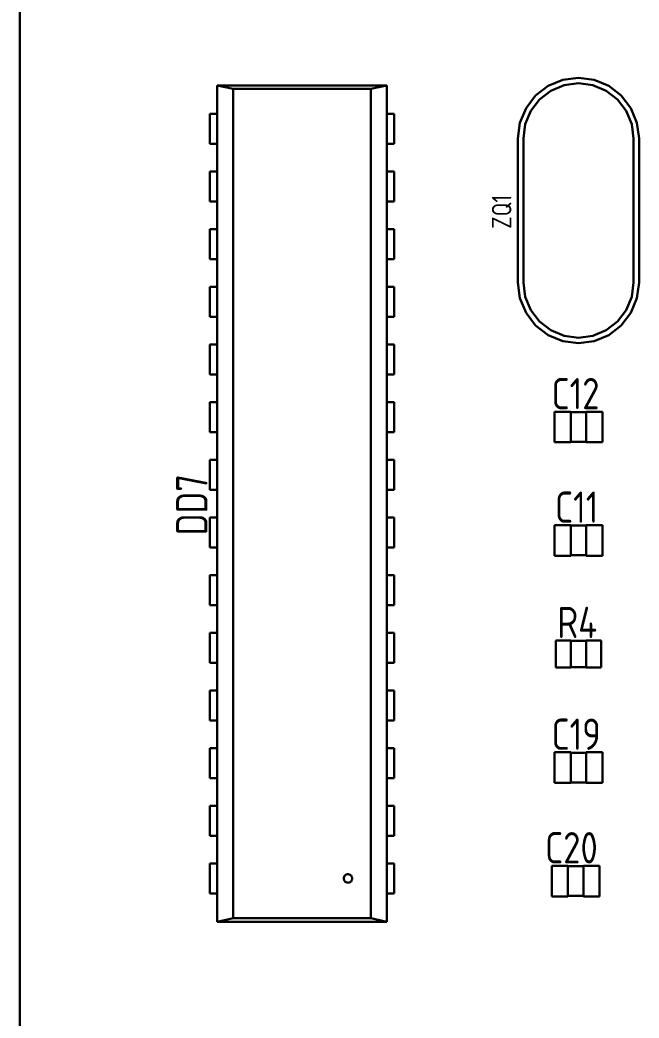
# Model space of a CAD drawing. Header units: inches. Extents: x -969 to 2045, y -594 to 12.
# Drawn here: x 1211.56 to 1238.83, y -269.56 to -225.6 of the extents above; entities that cross this region are included whole.
import ezdxf

# ---------------------------------------------------------------- set-up
doc = ezdxf.new("R2010")
doc.units = ezdxf.units.IN
doc.header["$MEASUREMENT"] = 0
doc.styles.add('GOST type A0', font='gost.TTF', dxfattribs={"height": 2.116667})

msp = doc.modelspace()

# ---------------------------------------------------------------- linework, layer by layer
at = {"color": 7, "lineweight": 30}
for p, q in [((1211.561, -121.527), (1211.561, -302.127)), ((1227.722, -228.487), (1220.241, -228.487)), ((1220.241, -228.487), (1220.241, -229.732)), ((1220.241, -228.487), (1220.241, -265.317)), ((1220.952, -228.639), (1220.241, -228.487)), ((1227.722, -228.487), (1220.241, -228.487)), ((1227.722, -228.487), (1220.241, -228.487)), ((1220.241, -228.487), (1220.241, -229.732)), ((1220.241, -228.487), (1220.241, -265.317)), ((1220.952, -228.639), (1220.241, -228.487)), ((1227.722, -228.487), (1220.241, -228.487)), ((1227.722, -228.487), (1227.01, -228.639)), ((1227.722, -228.487), (1227.01, -228.639)), ((1227.722, -229.732), (1227.722, -228.487)), ((1227.722, -228.487), (1227.722, -265.317)), ((1227.722, -229.732), (1227.722, -228.487)), ((1227.722, -228.487), (1227.722, -265.317)), ((1234.826, -228.508), (1234.273, -228.932)), ((1234.273, -228.932), (1234.826, -228.508)), ((1234.826, -228.508), (1234.273, -228.932)), ((1234.273, -228.932), (1234.826, -228.508)), ((1235.469, -228.242), (1234.826, -228.508)), ((1234.826, -228.508), (1235.469, -228.242)), ((1235.469, -228.242), (1234.826, -228.508)), ((1234.826, -228.508), (1235.469, -228.242)), ((1234.947, -228.718), (1235.532, -228.476)), ((1234.947, -228.718), (1235.532, -228.476)), ((1236.16, -228.151), (1235.469, -228.242)), ((1235.469, -228.242), (1236.16, -228.151)), ((1236.16, -228.151), (1235.469, -228.242)), ((1235.469, -228.242), (1236.16, -228.151)), ((1235.532, -228.476), (1236.16, -228.393)), ((1235.532, -228.476), (1236.16, -228.393)), ((1236.851, -228.242), (1236.16, -228.151)), ((1236.851, -228.242), (1236.16, -228.151)), ((1236.851, -228.242), (1236.16, -228.151)), ((1236.851, -228.242), (1236.16, -228.151)), ((1236.788, -228.476), (1236.16, -228.393)), ((1236.788, -228.476), (1236.16, -228.393)), ((1237.373, -228.718), (1236.788, -228.476)), ((1237.373, -228.718), (1236.788, -228.476)), ((1237.494, -228.508), (1236.851, -228.242)), ((1237.494, -228.508), (1236.851, -228.242)), ((1237.494, -228.508), (1236.851, -228.242)), ((1237.494, -228.508), (1236.851, -228.242)), ((1238.047, -228.932), (1237.494, -228.508)), ((1238.047, -228.932), (1237.494, -228.508)), ((1238.047, -228.932), (1237.494, -228.508)), ((1238.047, -228.932), (1237.494, -228.508)), ((1220.952, -228.639), (1220.952, -265.165)), ((1227.01, -228.639), (1220.952, -228.639)), ((1220.952, -228.639), (1220.952, -265.165)), ((1227.01, -228.639), (1220.952, -228.639)), ((1227.01, -228.639), (1227.01, -265.165)), ((1227.01, -228.639), (1227.01, -265.165)), ((1234.273, -228.932), (1233.849, -229.485)), ((1233.849, -229.485), (1234.273, -228.932)), ((1234.273, -228.932), (1233.849, -229.485)), ((1233.849, -229.485), (1234.273, -228.932)), ((1234.445, -229.104), (1234.947, -228.718)), ((1234.445, -229.104), (1234.947, -228.718)), ((1237.875, -229.104), (1237.373, -228.718)), ((1237.875, -229.104), (1237.373, -228.718)), ((1238.471, -229.485), (1238.047, -228.932)), ((1238.471, -229.485), (1238.047, -228.932)), ((1238.471, -229.485), (1238.047, -228.932)), ((1238.471, -229.485), (1238.047, -228.932)), ((1234.059, -229.606), (1234.445, -229.104)), ((1234.059, -229.606), (1234.445, -229.104)), ((1238.261, -229.606), (1237.875, -229.104)), ((1238.261, -229.606), (1237.875, -229.104)), ((1220.241, -229.732), (1219.924, -229.732)), ((1219.924, -229.732), (1219.924, -231.052)), ((1220.241, -229.732), (1219.924, -229.732)), ((1219.924, -231.052), (1219.924, -229.732)), ((1220.241, -229.732), (1219.924, -229.732)), ((1219.924, -229.732), (1219.924, -231.052)), ((1220.241, -229.732), (1219.924, -229.732)), ((1219.924, -231.052), (1219.924, -229.732)), ((1228.039, -229.732), (1227.722, -229.732)), ((1228.039, -229.732), (1227.722, -229.732)), ((1228.039, -229.732), (1227.722, -229.732)), ((1228.039, -229.732), (1227.722, -229.732)), ((1228.039, -231.052), (1228.039, -229.732)), ((1228.039, -229.732), (1228.039, -231.052)), ((1228.039, -231.052), (1228.039, -229.732)), ((1228.039, -229.732), (1228.039, -231.052)), ((1233.849, -229.485), (1233.583, -230.128)), ((1233.583, -230.128), (1233.849, -229.485)), ((1233.849, -229.485), (1233.583, -230.128)), ((1233.583, -230.128), (1233.849, -229.485)), ((1233.817, -230.191), (1234.059, -229.606)), ((1233.817, -230.191), (1234.059, -229.606)), ((1238.503, -230.191), (1238.261, -229.606)), ((1238.503, -230.191), (1238.261, -229.606)), ((1238.737, -230.128), (1238.471, -229.485)), ((1238.737, -230.128), (1238.471, -229.485)), ((1238.737, -230.128), (1238.471, -229.485)), ((1238.737, -230.128), (1238.471, -229.485)), ((1233.583, -230.128), (1233.492, -230.819)), ((1233.492, -230.819), (1233.583, -230.128)), ((1233.583, -230.128), (1233.492, -230.819)), ((1233.492, -230.819), (1233.583, -230.128)), ((1233.734, -230.819), (1233.817, -230.191)), ((1233.734, -230.819), (1233.817, -230.191)), ((1238.586, -230.819), (1238.503, -230.191)), ((1238.586, -230.819), (1238.503, -230.191)), ((1238.828, -230.819), (1238.737, -230.128)), ((1238.828, -230.819), (1238.737, -230.128)), ((1238.828, -230.819), (1238.737, -230.128)), ((1238.828, -230.819), (1238.737, -230.128)), ((1219.924, -231.052), (1220.241, -231.052)), ((1220.241, -231.052), (1219.924, -231.052)), ((1219.924, -231.052), (1220.241, -231.052)), ((1220.241, -231.052), (1219.924, -231.052)), ((1220.241, -231.052), (1220.241, -232.272)), ((1220.241, -231.052), (1220.241, -232.272)), ((1227.722, -232.272), (1227.722, -231.052)), ((1227.722, -231.052), (1228.039, -231.052)), ((1228.039, -231.052), (1227.722, -231.052)), ((1227.722, -232.272), (1227.722, -231.052)), ((1227.722, -231.052), (1228.039, -231.052)), ((1228.039, -231.052), (1227.722, -231.052)), ((1233.492, -230.819), (1233.492, -237.169)), ((1233.492, -237.169), (1233.492, -230.819)), ((1233.492, -230.819), (1233.492, -237.169)), ((1233.492, -237.169), (1233.492, -230.819)), ((1233.734, -237.169), (1233.734, -230.819)), ((1233.734, -237.169), (1233.734, -230.819)), ((1238.586, -237.169), (1238.586, -230.819)), ((1238.586, -237.169), (1238.586, -230.819)), ((1238.828, -237.169), (1238.828, -230.819)), ((1238.828, -237.169), (1238.828, -230.819)), ((1238.828, -237.169), (1238.828, -230.819)), ((1238.828, -237.169), (1238.828, -230.819)), ((1220.241, -232.272), (1219.924, -232.272)), ((1219.924, -232.272), (1219.924, -233.592)), ((1220.241, -232.272), (1219.924, -232.272)), ((1219.924, -232.272), (1219.924, -233.592)), ((1220.241, -232.272), (1219.924, -232.272)), ((1219.924, -232.272), (1219.924, -233.592)), ((1220.241, -232.272), (1219.924, -232.272)), ((1219.924, -232.272), (1219.924, -233.592)), ((1228.039, -232.272), (1227.722, -232.272)), ((1228.039, -232.272), (1227.722, -232.272)), ((1228.039, -232.272), (1227.722, -232.272)), ((1228.039, -232.272), (1227.722, -232.272)), ((1228.039, -233.592), (1228.039, -232.272)), ((1228.039, -232.272), (1228.039, -233.592)), ((1228.039, -233.592), (1228.039, -232.272)), ((1228.039, -232.272), (1228.039, -233.592)), ((1219.924, -233.592), (1220.241, -233.592)), ((1220.241, -233.592), (1219.924, -233.592)), ((1219.924, -233.592), (1220.241, -233.592)), ((1220.241, -233.592), (1219.924, -233.592)), ((1220.241, -233.592), (1220.241, -234.812)), ((1220.241, -233.592), (1220.241, -234.812)), ((1227.722, -234.812), (1227.722, -233.592)), ((1227.722, -233.592), (1228.039, -233.592)), ((1228.039, -233.592), (1227.722, -233.592)), ((1227.722, -234.812), (1227.722, -233.592)), ((1227.722, -233.592), (1228.039, -233.592)), ((1228.039, -233.592), (1227.722, -233.592)), ((1220.241, -234.812), (1219.924, -234.812)), ((1219.924, -234.812), (1219.924, -236.132)), ((1220.241, -234.812), (1219.924, -234.812)), ((1219.924, -236.132), (1219.924, -234.812)), ((1220.241, -234.812), (1219.924, -234.812)), ((1219.924, -234.812), (1219.924, -236.132)), ((1220.241, -234.812), (1219.924, -234.812)), ((1219.924, -236.132), (1219.924, -234.812)), ((1228.039, -234.812), (1227.722, -234.812)), ((1228.039, -234.812), (1227.722, -234.812)), ((1228.039, -234.812), (1227.722, -234.812)), ((1228.039, -234.812), (1227.722, -234.812)), ((1228.039, -236.132), (1228.039, -234.812)), ((1228.039, -234.812), (1228.039, -236.132)), ((1228.039, -236.132), (1228.039, -234.812)), ((1228.039, -234.812), (1228.039, -236.132)), ((1219.924, -236.132), (1220.241, -236.132)), ((1220.241, -236.132), (1219.924, -236.132)), ((1219.924, -236.132), (1220.241, -236.132)), ((1220.241, -236.132), (1219.924, -236.132)), ((1220.241, -236.132), (1220.241, -237.352)), ((1220.241, -236.132), (1220.241, -237.352)), ((1227.722, -237.352), (1227.722, -236.132)), ((1227.722, -236.132), (1228.039, -236.132)), ((1228.039, -236.132), (1227.722, -236.132)), ((1227.722, -237.352), (1227.722, -236.132)), ((1227.722, -236.132), (1228.039, -236.132)), ((1228.039, -236.132), (1227.722, -236.132)), ((1220.241, -237.352), (1219.924, -237.352)), ((1219.924, -237.352), (1219.924, -238.672)), ((1220.241, -237.352), (1219.924, -237.352)), ((1219.924, -238.672), (1219.924, -237.352)), ((1220.241, -237.352), (1219.924, -237.352)), ((1219.924, -237.352), (1219.924, -238.672)), ((1220.241, -237.352), (1219.924, -237.352)), ((1219.924, -238.672), (1219.924, -237.352)), ((1228.039, -237.352), (1227.722, -237.352)), ((1228.039, -237.352), (1227.722, -237.352)), ((1228.039, -237.352), (1227.722, -237.352)), ((1228.039, -237.352), (1227.722, -237.352)), ((1228.039, -238.672), (1228.039, -237.352)), ((1228.039, -237.352), (1228.039, -238.672)), ((1228.039, -238.672), (1228.039, -237.352)), ((1228.039, -237.352), (1228.039, -238.672)), ((1233.492, -237.169), (1233.583, -237.86)), ((1233.583, -237.86), (1233.492, -237.169)), ((1233.492, -237.169), (1233.583, -237.86)), ((1233.583, -237.86), (1233.492, -237.169)), ((1233.817, -237.797), (1233.734, -237.169)), ((1233.817, -237.797), (1233.734, -237.169)), ((1238.503, -237.797), (1238.586, -237.169)), ((1238.503, -237.797), (1238.586, -237.169)), ((1238.737, -237.86), (1238.828, -237.169)), ((1238.737, -237.86), (1238.828, -237.169)), ((1238.737, -237.86), (1238.828, -237.169)), ((1238.737, -237.86), (1238.828, -237.169)), ((1234.059, -238.382), (1233.817, -237.797)), ((1234.059, -238.382), (1233.817, -237.797)), ((1238.261, -238.382), (1238.503, -237.797)), ((1238.261, -238.382), (1238.503, -237.797)), ((1233.583, -237.86), (1233.849, -238.503)), ((1233.849, -238.503), (1233.583, -237.86)), ((1233.583, -237.86), (1233.849, -238.503)), ((1233.849, -238.503), (1233.583, -237.86)), ((1238.471, -238.503), (1238.737, -237.86)), ((1238.471, -238.503), (1238.737, -237.86)), ((1238.471, -238.503), (1238.737, -237.86)), ((1238.471, -238.503), (1238.737, -237.86)), ((1219.924, -238.672), (1220.241, -238.672)), ((1220.241, -238.672), (1219.924, -238.672)), ((1219.924, -238.672), (1220.241, -238.672)), ((1220.241, -238.672), (1219.924, -238.672)), ((1220.241, -238.672), (1220.241, -239.892)), ((1220.241, -238.672), (1220.241, -239.892)), ((1227.722, -239.892), (1227.722, -238.672)), ((1227.722, -238.672), (1228.039, -238.672)), ((1228.039, -238.672), (1227.722, -238.672)), ((1227.722, -239.892), (1227.722, -238.672)), ((1227.722, -238.672), (1228.039, -238.672)), ((1228.039, -238.672), (1227.722, -238.672)), ((1233.849, -238.503), (1234.273, -239.056)), ((1234.273, -239.056), (1233.849, -238.503)), ((1233.849, -238.503), (1234.273, -239.056)), ((1234.273, -239.056), (1233.849, -238.503)), ((1234.445, -238.884), (1234.059, -238.382)), ((1234.445, -238.884), (1234.059, -238.382)), ((1237.875, -238.884), (1238.261, -238.382)), ((1237.875, -238.884), (1238.261, -238.382)), ((1238.047, -239.056), (1238.471, -238.503)), ((1238.047, -239.056), (1238.471, -238.503)), ((1238.047, -239.056), (1238.471, -238.503)), ((1238.047, -239.056), (1238.471, -238.503)), ((1234.273, -239.056), (1234.826, -239.48)), ((1234.826, -239.48), (1234.273, -239.056)), ((1234.273, -239.056), (1234.826, -239.48)), ((1234.826, -239.48), (1234.273, -239.056)), ((1234.947, -239.27), (1234.445, -238.884)), ((1234.947, -239.27), (1234.445, -238.884)), ((1237.373, -239.27), (1237.875, -238.884)), ((1237.373, -239.27), (1237.875, -238.884)), ((1237.494, -239.48), (1238.047, -239.056)), ((1237.494, -239.48), (1238.047, -239.056)), ((1237.494, -239.48), (1238.047, -239.056)), ((1237.494, -239.48), (1238.047, -239.056)), ((1234.826, -239.48), (1235.469, -239.746)), ((1235.469, -239.746), (1234.826, -239.48)), ((1234.826, -239.48), (1235.469, -239.746)), ((1235.469, -239.746), (1234.826, -239.48)), ((1235.532, -239.512), (1234.947, -239.27)), ((1235.532, -239.512), (1234.947, -239.27)), ((1236.16, -239.595), (1235.532, -239.512)), ((1236.16, -239.595), (1235.532, -239.512)), ((1236.16, -239.595), (1236.788, -239.512)), ((1236.16, -239.595), (1236.788, -239.512)), ((1236.788, -239.512), (1237.373, -239.27)), ((1236.788, -239.512), (1237.373, -239.27)), ((1236.851, -239.746), (1237.494, -239.48)), ((1236.851, -239.746), (1237.494, -239.48)), ((1236.851, -239.746), (1237.494, -239.48)), ((1236.851, -239.746), (1237.494, -239.48)), ((1220.241, -239.892), (1219.924, -239.892)), ((1219.924, -239.892), (1219.924, -241.212)), ((1220.241, -239.892), (1219.924, -239.892)), ((1219.924, -241.212), (1219.924, -239.892)), ((1220.241, -239.892), (1219.924, -239.892)), ((1219.924, -239.892), (1219.924, -241.212)), ((1220.241, -239.892), (1219.924, -239.892)), ((1219.924, -241.212), (1219.924, -239.892)), ((1228.039, -239.892), (1227.722, -239.892)), ((1228.039, -239.892), (1227.722, -239.892)), ((1228.039, -239.892), (1227.722, -239.892)), ((1228.039, -239.892), (1227.722, -239.892)), ((1228.039, -241.212), (1228.039, -239.892)), ((1228.039, -239.892), (1228.039, -241.212)), ((1228.039, -241.212), (1228.039, -239.892)), ((1228.039, -239.892), (1228.039, -241.212)), ((1235.469, -239.746), (1236.16, -239.837)), ((1236.16, -239.837), (1235.469, -239.746)), ((1235.469, -239.746), (1236.16, -239.837)), ((1236.16, -239.837), (1235.469, -239.746)), ((1236.16, -239.837), (1236.851, -239.746)), ((1236.16, -239.837), (1236.851, -239.746)), ((1236.16, -239.837), (1236.851, -239.746)), ((1236.16, -239.837), (1236.851, -239.746)), ((1219.924, -241.212), (1220.241, -241.212)), ((1220.241, -241.212), (1219.924, -241.212)), ((1219.924, -241.212), (1220.241, -241.212)), ((1220.241, -241.212), (1219.924, -241.212)), ((1220.241, -241.212), (1220.241, -242.432)), ((1220.241, -241.212), (1220.241, -242.432)), ((1227.722, -242.432), (1227.722, -241.212)), ((1227.722, -241.212), (1228.039, -241.212)), ((1228.039, -241.212), (1227.722, -241.212)), ((1227.722, -242.432), (1227.722, -241.212)), ((1227.722, -241.212), (1228.039, -241.212)), ((1228.039, -241.212), (1227.722, -241.212)), ((1220.241, -242.432), (1219.924, -242.432)), ((1219.924, -242.432), (1219.924, -243.752)), ((1220.241, -242.432), (1219.924, -242.432)), ((1219.924, -242.432), (1219.924, -243.752)), ((1220.241, -242.432), (1219.924, -242.432)), ((1219.924, -242.432), (1219.924, -243.752)), ((1220.241, -242.432), (1219.924, -242.432)), ((1219.924, -242.432), (1219.924, -243.752)), ((1228.039, -242.432), (1227.722, -242.432)), ((1228.039, -242.432), (1227.722, -242.432)), ((1228.039, -242.432), (1227.722, -242.432)), ((1228.039, -242.432), (1227.722, -242.432)), ((1228.039, -243.752), (1228.039, -242.432)), ((1228.039, -242.432), (1228.039, -243.752)), ((1228.039, -243.752), (1228.039, -242.432)), ((1228.039, -242.432), (1228.039, -243.752)), ((1235.107, -242.854), (1235.107, -244.2)), ((1235.818, -242.854), (1235.107, -242.854)), ((1235.107, -242.854), (1235.107, -244.2)), ((1235.107, -242.854), (1235.818, -242.854)), ((1235.107, -242.854), (1235.107, -244.2)), ((1235.818, -242.854), (1235.107, -242.854)), ((1235.107, -242.854), (1235.107, -244.2)), ((1235.107, -242.854), (1235.818, -242.854)), ((1235.818, -242.873), (1235.818, -242.854)), ((1235.818, -242.854), (1235.818, -244.2)), ((1235.818, -242.873), (1235.818, -242.854)), ((1235.818, -242.854), (1235.818, -244.2)), ((1236.504, -242.873), (1235.818, -242.873)), ((1235.818, -242.873), (1236.504, -242.873)), ((1236.504, -242.873), (1235.818, -242.873)), ((1235.818, -242.873), (1236.504, -242.873)), ((1237.215, -242.854), (1236.504, -242.854)), ((1236.504, -242.854), (1236.504, -242.873)), ((1236.504, -242.854), (1236.504, -244.2)), ((1236.504, -242.854), (1237.215, -242.854)), ((1237.215, -242.854), (1236.504, -242.854)), ((1236.504, -242.854), (1236.504, -242.873)), ((1236.504, -242.854), (1236.504, -244.2)), ((1236.504, -242.854), (1237.215, -242.854)), ((1237.215, -244.2), (1237.215, -242.854)), ((1237.215, -242.854), (1237.215, -244.2)), ((1237.215, -244.2), (1237.215, -242.854)), ((1237.215, -242.854), (1237.215, -244.2)), ((1219.924, -243.752), (1220.241, -243.752)), ((1220.241, -243.752), (1219.924, -243.752)), ((1219.924, -243.752), (1220.241, -243.752)), ((1220.241, -243.752), (1219.924, -243.752)), ((1220.241, -243.752), (1220.241, -244.972)), ((1220.241, -243.752), (1220.241, -244.972)), ((1227.722, -244.972), (1227.722, -243.752)), ((1227.722, -243.752), (1228.039, -243.752)), ((1228.039, -243.752), (1227.722, -243.752)), ((1227.722, -244.972), (1227.722, -243.752)), ((1227.722, -243.752), (1228.039, -243.752)), ((1228.039, -243.752), (1227.722, -243.752)), ((1235.107, -244.2), (1235.818, -244.2)), ((1235.107, -244.2), (1235.818, -244.2)), ((1235.107, -244.2), (1235.818, -244.2)), ((1235.107, -244.2), (1235.818, -244.2)), ((1235.818, -244.2), (1235.818, -244.181)), ((1235.818, -244.181), (1236.504, -244.181)), ((1235.818, -244.181), (1236.504, -244.181)), ((1235.818, -244.2), (1235.818, -244.181)), ((1235.818, -244.181), (1236.504, -244.181)), ((1235.818, -244.181), (1236.504, -244.181)), ((1236.504, -244.181), (1236.504, -244.2)), ((1236.504, -244.181), (1236.504, -244.2)), ((1236.504, -244.2), (1237.215, -244.2)), ((1236.504, -244.2), (1237.215, -244.2)), ((1236.504, -244.2), (1237.215, -244.2)), ((1236.504, -244.2), (1237.215, -244.2)), ((1220.241, -244.972), (1219.924, -244.972)), ((1219.924, -244.972), (1219.924, -246.292)), ((1220.241, -244.972), (1219.924, -244.972)), ((1219.924, -246.292), (1219.924, -244.972)), ((1220.241, -244.972), (1219.924, -244.972)), ((1219.924, -244.972), (1219.924, -246.292)), ((1220.241, -244.972), (1219.924, -244.972)), ((1219.924, -246.292), (1219.924, -244.972)), ((1228.039, -244.972), (1227.722, -244.972)), ((1228.039, -244.972), (1227.722, -244.972)), ((1228.039, -244.972), (1227.722, -244.972)), ((1228.039, -244.972), (1227.722, -244.972)), ((1228.039, -246.292), (1228.039, -244.972)), ((1228.039, -244.972), (1228.039, -246.292)), ((1228.039, -246.292), (1228.039, -244.972)), ((1228.039, -244.972), (1228.039, -246.292)), ((1219.924, -246.292), (1220.241, -246.292)), ((1220.241, -246.292), (1219.924, -246.292)), ((1219.924, -246.292), (1220.241, -246.292)), ((1220.241, -246.292), (1219.924, -246.292)), ((1220.241, -246.292), (1220.241, -247.512)), ((1220.241, -246.292), (1220.241, -247.512)), ((1227.722, -247.512), (1227.722, -246.292)), ((1227.722, -246.292), (1228.039, -246.292)), ((1228.039, -246.292), (1227.722, -246.292)), ((1227.722, -247.512), (1227.722, -246.292)), ((1227.722, -246.292), (1228.039, -246.292)), ((1228.039, -246.292), (1227.722, -246.292)), ((1220.241, -247.512), (1219.924, -247.512)), ((1219.924, -247.512), (1219.924, -248.832)), ((1220.241, -247.512), (1219.924, -247.512)), ((1219.924, -248.832), (1219.924, -247.512)), ((1220.241, -247.512), (1219.924, -247.512)), ((1219.924, -247.512), (1219.924, -248.832)), ((1220.241, -247.512), (1219.924, -247.512)), ((1219.924, -248.832), (1219.924, -247.512)), ((1228.039, -247.512), (1227.722, -247.512)), ((1228.039, -247.512), (1227.722, -247.512)), ((1228.039, -247.512), (1227.722, -247.512)), ((1228.039, -247.512), (1227.722, -247.512)), ((1228.039, -248.832), (1228.039, -247.512)), ((1228.039, -247.512), (1228.039, -248.832)), ((1228.039, -248.832), (1228.039, -247.512)), ((1228.039, -247.512), (1228.039, -248.832)), ((1235.107, -247.854), (1235.107, -249.2)), ((1235.818, -247.854), (1235.107, -247.854)), ((1235.107, -247.854), (1235.107, -249.2)), ((1235.107, -247.854), (1235.818, -247.854)), ((1235.107, -247.854), (1235.107, -249.2)), ((1235.818, -247.854), (1235.107, -247.854)), ((1235.107, -247.854), (1235.107, -249.2)), ((1235.107, -247.854), (1235.818, -247.854)), ((1235.818, -247.873), (1235.818, -247.854)), ((1235.818, -247.854), (1235.818, -249.2)), ((1235.818, -247.873), (1235.818, -247.854)), ((1235.818, -247.854), (1235.818, -249.2)), ((1236.504, -247.873), (1235.818, -247.873)), ((1235.818, -247.873), (1236.504, -247.873)), ((1236.504, -247.873), (1235.818, -247.873)), ((1235.818, -247.873), (1236.504, -247.873)), ((1237.215, -247.854), (1236.504, -247.854)), ((1236.504, -247.854), (1236.504, -247.873)), ((1236.504, -247.854), (1236.504, -249.2)), ((1236.504, -247.854), (1237.215, -247.854)), ((1237.215, -247.854), (1236.504, -247.854)), ((1236.504, -247.854), (1236.504, -247.873)), ((1236.504, -247.854), (1236.504, -249.2)), ((1236.504, -247.854), (1237.215, -247.854)), ((1237.215, -249.2), (1237.215, -247.854)), ((1237.215, -247.854), (1237.215, -249.2)), ((1237.215, -249.2), (1237.215, -247.854)), ((1237.215, -247.854), (1237.215, -249.2)), ((1219.924, -248.832), (1220.241, -248.832)), ((1220.241, -248.832), (1219.924, -248.832)), ((1219.924, -248.832), (1220.241, -248.832)), ((1220.241, -248.832), (1219.924, -248.832)), ((1220.241, -248.832), (1220.241, -250.052)), ((1220.241, -248.832), (1220.241, -250.052)), ((1227.722, -250.052), (1227.722, -248.832)), ((1227.722, -248.832), (1228.039, -248.832)), ((1228.039, -248.832), (1227.722, -248.832)), ((1227.722, -250.052), (1227.722, -248.832)), ((1227.722, -248.832), (1228.039, -248.832)), ((1228.039, -248.832), (1227.722, -248.832)), ((1235.107, -249.2), (1235.818, -249.2)), ((1235.107, -249.2), (1235.818, -249.2)), ((1235.107, -249.2), (1235.818, -249.2)), ((1235.107, -249.2), (1235.818, -249.2)), ((1235.818, -249.2), (1235.818, -249.181)), ((1235.818, -249.181), (1236.504, -249.181)), ((1235.818, -249.181), (1236.504, -249.181)), ((1235.818, -249.2), (1235.818, -249.181)), ((1235.818, -249.181), (1236.504, -249.181)), ((1235.818, -249.181), (1236.504, -249.181)), ((1236.504, -249.181), (1236.504, -249.2)), ((1236.504, -249.181), (1236.504, -249.2)), ((1236.504, -249.2), (1237.215, -249.2)), ((1236.504, -249.2), (1237.215, -249.2)), ((1236.504, -249.2), (1237.215, -249.2)), ((1236.504, -249.2), (1237.215, -249.2)), ((1220.241, -250.052), (1219.924, -250.052)), ((1219.924, -250.052), (1219.924, -251.372)), ((1220.241, -250.052), (1219.924, -250.052)), ((1219.924, -250.052), (1219.924, -251.372)), ((1220.241, -250.052), (1219.924, -250.052)), ((1219.924, -250.052), (1219.924, -251.372)), ((1220.241, -250.052), (1219.924, -250.052)), ((1219.924, -250.052), (1219.924, -251.372)), ((1228.039, -250.052), (1227.722, -250.052)), ((1228.039, -250.052), (1227.722, -250.052)), ((1228.039, -250.052), (1227.722, -250.052)), ((1228.039, -250.052), (1227.722, -250.052)), ((1228.039, -251.372), (1228.039, -250.052)), ((1228.039, -250.052), (1228.039, -251.372)), ((1228.039, -251.372), (1228.039, -250.052)), ((1228.039, -250.052), (1228.039, -251.372)), ((1219.924, -251.372), (1220.241, -251.372)), ((1220.241, -251.372), (1219.924, -251.372)), ((1219.924, -251.372), (1220.241, -251.372)), ((1220.241, -251.372), (1219.924, -251.372)), ((1220.241, -251.372), (1220.241, -252.592)), ((1220.241, -251.372), (1220.241, -252.592)), ((1227.722, -252.592), (1227.722, -251.372)), ((1227.722, -251.372), (1228.039, -251.372)), ((1228.039, -251.372), (1227.722, -251.372)), ((1227.722, -252.592), (1227.722, -251.372)), ((1227.722, -251.372), (1228.039, -251.372)), ((1228.039, -251.372), (1227.722, -251.372)), ((1220.241, -252.592), (1219.924, -252.592)), ((1219.924, -252.592), (1219.924, -253.912)), ((1220.241, -252.592), (1219.924, -252.592)), ((1219.924, -253.912), (1219.924, -252.592)), ((1220.241, -252.592), (1219.924, -252.592)), ((1219.924, -252.592), (1219.924, -253.912)), ((1220.241, -252.592), (1219.924, -252.592)), ((1219.924, -253.912), (1219.924, -252.592)), ((1228.039, -252.592), (1227.722, -252.592)), ((1228.039, -252.592), (1227.722, -252.592)), ((1228.039, -252.592), (1227.722, -252.592)), ((1228.039, -252.592), (1227.722, -252.592)), ((1228.039, -253.912), (1228.039, -252.592)), ((1228.039, -252.592), (1228.039, -253.912)), ((1228.039, -253.912), (1228.039, -252.592)), ((1228.039, -252.592), (1228.039, -253.912)), ((1235.158, -252.93), (1235.158, -254.124)), ((1235.818, -252.93), (1235.158, -252.93)), ((1235.158, -252.93), (1235.158, -254.124)), ((1235.158, -252.93), (1235.818, -252.93)), ((1235.158, -252.93), (1235.158, -254.124)), ((1235.818, -252.93), (1235.158, -252.93)), ((1235.158, -252.93), (1235.158, -254.124)), ((1235.158, -252.93), (1235.818, -252.93)), ((1235.818, -252.947), (1235.818, -252.93)), ((1235.818, -252.93), (1235.818, -254.124)), ((1235.818, -252.947), (1235.818, -252.93)), ((1235.818, -252.93), (1235.818, -254.124)), ((1236.504, -252.947), (1235.818, -252.947)), ((1235.818, -252.947), (1236.504, -252.947)), ((1236.504, -252.947), (1235.818, -252.947)), ((1235.818, -252.947), (1236.504, -252.947)), ((1237.164, -252.93), (1236.504, -252.93)), ((1236.504, -252.93), (1236.504, -252.947)), ((1236.504, -252.93), (1236.504, -254.124)), ((1236.504, -252.93), (1237.164, -252.93)), ((1237.164, -252.93), (1236.504, -252.93)), ((1236.504, -252.93), (1236.504, -252.947)), ((1236.504, -252.93), (1236.504, -254.124)), ((1236.504, -252.93), (1237.164, -252.93)), ((1237.164, -254.124), (1237.164, -252.93)), ((1237.164, -252.93), (1237.164, -254.124)), ((1237.164, -254.124), (1237.164, -252.93)), ((1237.164, -252.93), (1237.164, -254.124)), ((1219.924, -253.912), (1220.241, -253.912)), ((1220.241, -253.912), (1219.924, -253.912)), ((1219.924, -253.912), (1220.241, -253.912)), ((1220.241, -253.912), (1219.924, -253.912)), ((1220.241, -253.912), (1220.241, -255.132)), ((1220.241, -253.912), (1220.241, -255.132)), ((1227.722, -255.132), (1227.722, -253.912)), ((1227.722, -253.912), (1228.039, -253.912)), ((1228.039, -253.912), (1227.722, -253.912)), ((1227.722, -255.132), (1227.722, -253.912)), ((1227.722, -253.912), (1228.039, -253.912)), ((1228.039, -253.912), (1227.722, -253.912)), ((1235.158, -254.124), (1235.818, -254.124)), ((1235.158, -254.124), (1235.818, -254.124)), ((1235.158, -254.124), (1235.818, -254.124)), ((1235.158, -254.124), (1235.818, -254.124)), ((1235.818, -254.124), (1235.818, -254.107)), ((1235.818, -254.107), (1236.504, -254.107)), ((1235.818, -254.107), (1236.504, -254.107)), ((1235.818, -254.124), (1235.818, -254.107)), ((1235.818, -254.107), (1236.504, -254.107)), ((1235.818, -254.107), (1236.504, -254.107)), ((1236.504, -254.107), (1236.504, -254.124)), ((1236.504, -254.107), (1236.504, -254.124)), ((1236.504, -254.124), (1237.164, -254.124)), ((1236.504, -254.124), (1237.164, -254.124)), ((1236.504, -254.124), (1237.164, -254.124)), ((1236.504, -254.124), (1237.164, -254.124)), ((1220.241, -255.132), (1219.924, -255.132)), ((1219.924, -255.132), (1219.924, -256.452)), ((1220.241, -255.132), (1219.924, -255.132)), ((1219.924, -256.452), (1219.924, -255.132)), ((1220.241, -255.132), (1219.924, -255.132)), ((1219.924, -255.132), (1219.924, -256.452)), ((1220.241, -255.132), (1219.924, -255.132)), ((1219.924, -256.452), (1219.924, -255.132)), ((1228.039, -255.132), (1227.722, -255.132)), ((1228.039, -255.132), (1227.722, -255.132)), ((1228.039, -255.132), (1227.722, -255.132)), ((1228.039, -255.132), (1227.722, -255.132)), ((1228.039, -256.452), (1228.039, -255.132)), ((1228.039, -255.132), (1228.039, -256.452)), ((1228.039, -256.452), (1228.039, -255.132)), ((1228.039, -255.132), (1228.039, -256.452)), ((1219.924, -256.452), (1220.241, -256.452)), ((1220.241, -256.452), (1219.924, -256.452)), ((1219.924, -256.452), (1220.241, -256.452)), ((1220.241, -256.452), (1219.924, -256.452)), ((1220.241, -256.452), (1220.241, -257.672)), ((1220.241, -256.452), (1220.241, -257.672)), ((1227.722, -257.672), (1227.722, -256.452)), ((1227.722, -256.452), (1228.039, -256.452)), ((1228.039, -256.452), (1227.722, -256.452)), ((1227.722, -257.672), (1227.722, -256.452)), ((1227.722, -256.452), (1228.039, -256.452)), ((1228.039, -256.452), (1227.722, -256.452)), ((1220.241, -257.672), (1219.924, -257.672)), ((1219.924, -257.672), (1219.924, -258.992)), ((1220.241, -257.672), (1219.924, -257.672)), ((1219.924, -257.672), (1219.924, -258.992)), ((1220.241, -257.672), (1219.924, -257.672)), ((1219.924, -257.672), (1219.924, -258.992)), ((1220.241, -257.672), (1219.924, -257.672)), ((1219.924, -257.672), (1219.924, -258.992)), ((1228.039, -257.672), (1227.722, -257.672)), ((1228.039, -257.672), (1227.722, -257.672)), ((1228.039, -257.672), (1227.722, -257.672)), ((1228.039, -257.672), (1227.722, -257.672)), ((1228.039, -258.992), (1228.039, -257.672)), ((1228.039, -257.672), (1228.039, -258.992)), ((1228.039, -258.992), (1228.039, -257.672)), ((1228.039, -257.672), (1228.039, -258.992)), ((1235.107, -257.854), (1235.107, -259.2)), ((1235.818, -257.854), (1235.107, -257.854)), ((1235.107, -257.854), (1235.107, -259.2)), ((1235.107, -257.854), (1235.818, -257.854)), ((1235.107, -257.854), (1235.107, -259.2)), ((1235.818, -257.854), (1235.107, -257.854)), ((1235.107, -257.854), (1235.107, -259.2)), ((1235.107, -257.854), (1235.818, -257.854)), ((1235.818, -257.873), (1235.818, -257.854)), ((1235.818, -257.854), (1235.818, -259.2)), ((1235.818, -257.873), (1235.818, -257.854)), ((1235.818, -257.854), (1235.818, -259.2)), ((1236.504, -257.873), (1235.818, -257.873)), ((1235.818, -257.873), (1236.504, -257.873)), ((1236.504, -257.873), (1235.818, -257.873)), ((1235.818, -257.873), (1236.504, -257.873)), ((1237.215, -257.854), (1236.504, -257.854)), ((1236.504, -257.854), (1236.504, -257.873)), ((1236.504, -257.854), (1236.504, -259.2)), ((1236.504, -257.854), (1237.215, -257.854)), ((1237.215, -257.854), (1236.504, -257.854)), ((1236.504, -257.854), (1236.504, -257.873)), ((1236.504, -257.854), (1236.504, -259.2)), ((1236.504, -257.854), (1237.215, -257.854)), ((1237.215, -259.2), (1237.215, -257.854)), ((1237.215, -257.854), (1237.215, -259.2)), ((1237.215, -259.2), (1237.215, -257.854)), ((1237.215, -257.854), (1237.215, -259.2)), ((1219.924, -258.992), (1220.241, -258.992)), ((1220.241, -258.992), (1219.924, -258.992)), ((1219.924, -258.992), (1220.241, -258.992)), ((1220.241, -258.992), (1219.924, -258.992)), ((1220.241, -258.992), (1220.241, -260.212)), ((1220.241, -258.992), (1220.241, -260.212)), ((1227.722, -260.212), (1227.722, -258.992)), ((1227.722, -258.992), (1228.039, -258.992)), ((1228.039, -258.992), (1227.722, -258.992)), ((1227.722, -260.212), (1227.722, -258.992)), ((1227.722, -258.992), (1228.039, -258.992)), ((1228.039, -258.992), (1227.722, -258.992)), ((1235.107, -259.2), (1235.818, -259.2)), ((1235.107, -259.2), (1235.818, -259.2)), ((1235.107, -259.2), (1235.818, -259.2)), ((1235.107, -259.2), (1235.818, -259.2)), ((1235.818, -259.2), (1235.818, -259.181)), ((1235.818, -259.181), (1236.504, -259.181)), ((1235.818, -259.181), (1236.504, -259.181)), ((1235.818, -259.2), (1235.818, -259.181)), ((1235.818, -259.181), (1236.504, -259.181)), ((1235.818, -259.181), (1236.504, -259.181)), ((1236.504, -259.181), (1236.504, -259.2)), ((1236.504, -259.181), (1236.504, -259.2)), ((1236.504, -259.2), (1237.215, -259.2)), ((1236.504, -259.2), (1237.215, -259.2)), ((1236.504, -259.2), (1237.215, -259.2)), ((1236.504, -259.2), (1237.215, -259.2)), ((1220.241, -260.212), (1219.924, -260.212)), ((1219.924, -260.212), (1219.924, -261.532)), ((1220.241, -260.212), (1219.924, -260.212)), ((1219.924, -261.532), (1219.924, -260.212)), ((1220.241, -260.212), (1219.924, -260.212)), ((1219.924, -260.212), (1219.924, -261.532)), ((1220.241, -260.212), (1219.924, -260.212)), ((1219.924, -261.532), (1219.924, -260.212)), ((1228.039, -260.212), (1227.722, -260.212)), ((1228.039, -260.212), (1227.722, -260.212)), ((1228.039, -260.212), (1227.722, -260.212)), ((1228.039, -260.212), (1227.722, -260.212)), ((1228.039, -261.532), (1228.039, -260.212)), ((1228.039, -260.212), (1228.039, -261.532)), ((1228.039, -261.532), (1228.039, -260.212)), ((1228.039, -260.212), (1228.039, -261.532)), ((1219.924, -261.532), (1220.241, -261.532)), ((1220.241, -261.532), (1219.924, -261.532)), ((1219.924, -261.532), (1220.241, -261.532)), ((1220.241, -261.532), (1219.924, -261.532)), ((1220.241, -261.532), (1220.241, -262.752)), ((1220.241, -261.532), (1220.241, -262.752)), ((1227.722, -262.752), (1227.722, -261.532)), ((1227.722, -261.532), (1228.039, -261.532)), ((1228.039, -261.532), (1227.722, -261.532)), ((1227.722, -262.752), (1227.722, -261.532)), ((1227.722, -261.532), (1228.039, -261.532)), ((1228.039, -261.532), (1227.722, -261.532)), ((1220.241, -262.752), (1219.924, -262.752)), ((1219.924, -262.752), (1219.924, -264.072)), ((1220.241, -262.752), (1219.924, -262.752)), ((1219.924, -264.072), (1219.924, -262.752)), ((1220.241, -262.752), (1219.924, -262.752)), ((1219.924, -262.752), (1219.924, -264.072)), ((1220.241, -262.752), (1219.924, -262.752)), ((1219.924, -264.072), (1219.924, -262.752)), ((1228.039, -262.752), (1227.722, -262.752)), ((1228.039, -262.752), (1227.722, -262.752)), ((1228.039, -262.752), (1227.722, -262.752)), ((1228.039, -262.752), (1227.722, -262.752)), ((1228.039, -264.072), (1228.039, -262.752)), ((1228.039, -262.752), (1228.039, -264.072)), ((1228.039, -264.072), (1228.039, -262.752)), ((1228.039, -262.752), (1228.039, -264.072)), ((1234.98, -262.854), (1234.98, -264.2)), ((1235.691, -262.854), (1234.98, -262.854)), ((1234.98, -262.854), (1234.98, -264.2)), ((1234.98, -262.854), (1235.691, -262.854)), ((1234.98, -262.854), (1234.98, -264.2)), ((1235.691, -262.854), (1234.98, -262.854)), ((1234.98, -262.854), (1234.98, -264.2)), ((1234.98, -262.854), (1235.691, -262.854)), ((1235.691, -262.873), (1235.691, -262.854)), ((1235.691, -262.854), (1235.691, -264.2)), ((1235.691, -262.873), (1235.691, -262.854)), ((1235.691, -262.854), (1235.691, -264.2)), ((1237.088, -262.854), (1236.377, -262.854)), ((1236.377, -262.854), (1236.377, -262.873)), ((1236.377, -262.854), (1236.377, -264.2)), ((1236.377, -262.854), (1237.088, -262.854)), ((1237.088, -262.854), (1236.377, -262.854)), ((1236.377, -262.854), (1236.377, -262.873)), ((1236.377, -262.854), (1236.377, -264.2)), ((1236.377, -262.854), (1237.088, -262.854)), ((1237.088, -264.2), (1237.088, -262.854)), ((1237.088, -262.854), (1237.088, -264.2)), ((1237.088, -264.2), (1237.088, -262.854)), ((1237.088, -262.854), (1237.088, -264.2)), ((1225.887, -263.268), (1225.855, -263.302)), ((1225.887, -263.268), (1225.855, -263.302)), ((1225.927, -263.243), (1225.887, -263.268)), ((1225.927, -263.243), (1225.887, -263.268)), ((1225.971, -263.228), (1225.927, -263.243)), ((1225.971, -263.228), (1225.927, -263.243)), ((1226.018, -263.225), (1225.971, -263.228)), ((1226.018, -263.225), (1225.971, -263.228)), ((1226.064, -263.234), (1226.018, -263.225)), ((1226.064, -263.234), (1226.018, -263.225)), ((1226.107, -263.254), (1226.064, -263.234)), ((1226.107, -263.254), (1226.064, -263.234)), ((1226.143, -263.284), (1226.107, -263.254)), ((1226.143, -263.284), (1226.107, -263.254)), ((1226.17, -263.322), (1226.143, -263.284)), ((1226.17, -263.322), (1226.143, -263.284)), ((1236.377, -262.873), (1235.691, -262.873)), ((1235.691, -262.873), (1236.377, -262.873)), ((1236.377, -262.873), (1235.691, -262.873)), ((1235.691, -262.873), (1236.377, -262.873)), ((1225.833, -263.343), (1225.821, -263.389)), ((1225.833, -263.343), (1225.821, -263.389)), ((1225.821, -263.435), (1225.821, -263.389)), ((1225.821, -263.435), (1225.821, -263.389)), ((1225.833, -263.481), (1225.821, -263.435)), ((1225.833, -263.481), (1225.821, -263.435)), ((1225.855, -263.302), (1225.833, -263.343)), ((1225.855, -263.302), (1225.833, -263.343)), ((1225.855, -263.522), (1225.833, -263.481)), ((1225.855, -263.522), (1225.833, -263.481)), ((1225.887, -263.556), (1225.855, -263.522)), ((1225.887, -263.556), (1225.855, -263.522)), ((1225.927, -263.581), (1225.887, -263.556)), ((1225.927, -263.581), (1225.887, -263.556)), ((1225.971, -263.596), (1225.927, -263.581)), ((1225.971, -263.596), (1225.927, -263.581)), ((1226.018, -263.599), (1225.971, -263.596)), ((1226.018, -263.599), (1225.971, -263.596)), ((1226.064, -263.59), (1226.018, -263.599)), ((1226.064, -263.59), (1226.018, -263.599)), ((1226.107, -263.57), (1226.064, -263.59)), ((1226.107, -263.57), (1226.064, -263.59)), ((1226.143, -263.54), (1226.107, -263.57)), ((1226.143, -263.54), (1226.107, -263.57)), ((1226.17, -263.502), (1226.143, -263.54)), ((1226.17, -263.502), (1226.143, -263.54)), ((1226.188, -263.365), (1226.17, -263.322)), ((1226.188, -263.365), (1226.17, -263.322)), ((1226.188, -263.459), (1226.17, -263.502)), ((1226.188, -263.459), (1226.17, -263.502)), ((1226.194, -263.412), (1226.188, -263.365)), ((1226.194, -263.412), (1226.188, -263.365)), ((1226.194, -263.412), (1226.188, -263.459)), ((1226.194, -263.412), (1226.188, -263.459)), ((1219.924, -264.072), (1220.241, -264.072)), ((1220.241, -264.072), (1219.924, -264.072)), ((1219.924, -264.072), (1220.241, -264.072)), ((1220.241, -264.072), (1219.924, -264.072)), ((1220.241, -264.072), (1220.241, -265.317)), ((1220.241, -264.072), (1220.241, -265.317)), ((1227.722, -265.317), (1227.722, -264.072)), ((1227.722, -264.072), (1228.039, -264.072)), ((1228.039, -264.072), (1227.722, -264.072)), ((1227.722, -265.317), (1227.722, -264.072)), ((1227.722, -264.072), (1228.039, -264.072)), ((1228.039, -264.072), (1227.722, -264.072)), ((1235.691, -264.2), (1235.691, -264.181)), ((1235.691, -264.181), (1236.377, -264.181)), ((1235.691, -264.181), (1236.377, -264.181)), ((1235.691, -264.2), (1235.691, -264.181)), ((1235.691, -264.181), (1236.377, -264.181)), ((1235.691, -264.181), (1236.377, -264.181)), ((1236.377, -264.181), (1236.377, -264.2)), ((1236.377, -264.181), (1236.377, -264.2)), ((1234.98, -264.2), (1235.691, -264.2)), ((1234.98, -264.2), (1235.691, -264.2)), ((1234.98, -264.2), (1235.691, -264.2)), ((1234.98, -264.2), (1235.691, -264.2)), ((1236.377, -264.2), (1237.088, -264.2)), ((1236.377, -264.2), (1237.088, -264.2)), ((1236.377, -264.2), (1237.088, -264.2)), ((1236.377, -264.2), (1237.088, -264.2)), ((1220.952, -265.165), (1220.241, -265.317)), ((1220.952, -265.165), (1220.241, -265.317)), ((1220.241, -265.317), (1227.722, -265.317)), ((1227.722, -265.317), (1220.241, -265.317)), ((1220.241, -265.317), (1227.722, -265.317)), ((1227.722, -265.317), (1220.241, -265.317)), ((1227.01, -265.165), (1220.952, -265.165)), ((1227.01, -265.165), (1220.952, -265.165)), ((1227.722, -265.317), (1227.01, -265.165)), ((1227.722, -265.317), (1227.01, -265.165))]:
    msp.add_line(p, q, dxfattribs=at)

# ---------------------------------------------------------------- texts
at = {"color": 7, "lineweight": 30, "style": 'GOST type A0'}
for s, height, p in [('ZQ1', 0.8622, (1233.207, -234.801)), ('DD7', 1.3796, (1219.82, -248.297))]:
    msp.add_text(s, height=height, rotation=90, dxfattribs=at).set_placement(p)
for s, p in [('C12', (1234.972, -242.75)), ('C11', (1235.127, -247.75)), ('R4', (1235.23, -252.826)), ('C19', (1234.972, -257.75)), ('C20', (1234.69, -262.75))]:
    msp.add_text(s, height=1.3796, dxfattribs=at).set_placement(p)

doc.saveas('drawing.dxf')
